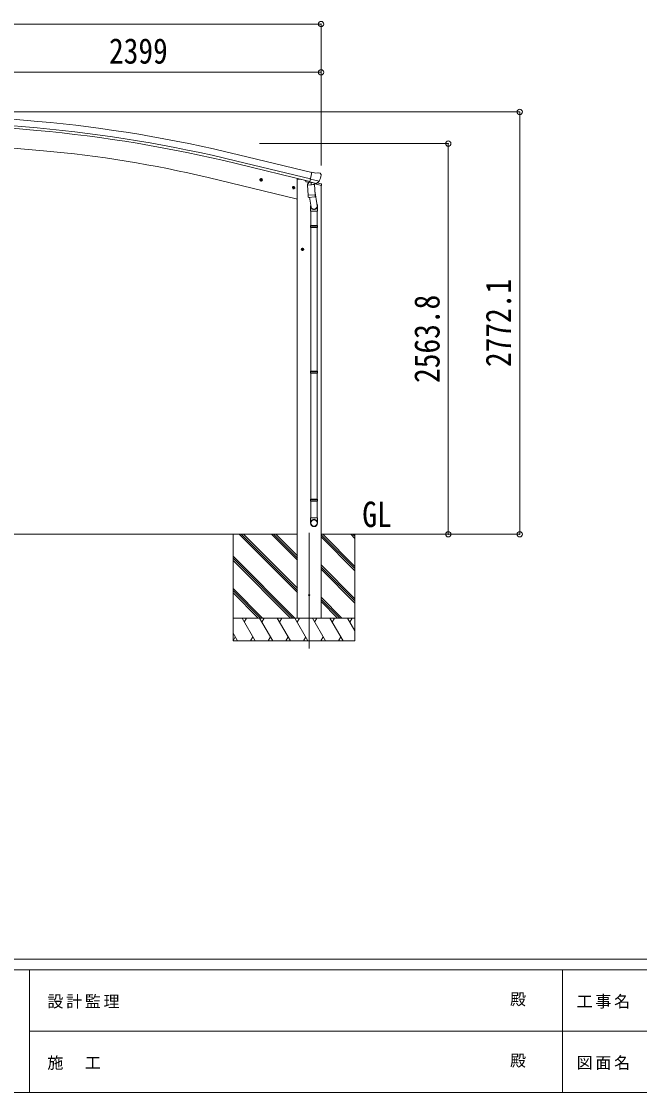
# Model space of a CAD drawing. Units: millimetres at full size. Extents: x -9783 to 33769, y -6828 to 6752.
# Drawn here: x -4022 to 36, y -6828 to 202 of the extents above; entities that cross this region are included whole.
import ezdxf
from ezdxf.enums import TextEntityAlignment as Align

# ---------------------------------------------------------------- set-up
doc = ezdxf.new("R2010")
doc.units = ezdxf.units.MM
doc.header["$LTSCALE"] = 35
doc.header["$PDMODE"] = 32
doc.header["$PDSIZE"] = 35
for name, color, linetype, lineweight in [('0-0_0', 7, 'Continuous', 9), ('0-1_本体', 4, 'Continuous', 9), ('0-2_部品', 7, 'Continuous', 9), ('0-8_PARTS2', 2, 'Continuous', 9), ('0-A_寸法', 6, 'Continuous', 9), ('F-0_240', 7, 'Continuous', 9)]:
    doc.layers.add(name, color=color, linetype=linetype, lineweight=lineweight)
doc.styles.add('ＭＳ ゴシック', font='')
doc.styles.get('ＭＳ ゴシック').set_extended_font_data('MS Gothic')

msp = doc.modelspace()

# ---------------------------------------------------------------- linework, layer by layer
at = {"layer": '0-0_0', "color": 6}
for p, q in [((-750.73, -3163.65), (-750.73, -391.55)), ((-1219.75, -599.85), (-1219.75, -3163.65))]:
    msp.add_line(p, q, dxfattribs=at)
at = {"layer": '0-0_0'}
for p, q in [((-2210.25, -3163.65), (-4532.35, -3163.65)), ((-2632.5, -3163.65), (-2632.5, -3863.65)), ((-2210.25, -3545.91), (-2592.52, -3163.65)), ((-2210.25, -3531.77), (-2578.38, -3163.65)), ((-2210.25, -3517.63), (-2564.23, -3163.65)), ((-2210.25, -3333.78), (-2380.39, -3163.65)), ((-2210.25, -3319.64), (-2366.24, -3163.65)), ((-2210.25, -3305.5), (-2352.1, -3163.65)), ((-1458.42, -3163.65), (-2054.75, -3163.65)), ((-1832.5, -3389.02), (-2054.75, -3166.78)), ((-1832.5, -3403.17), (-2054.75, -3180.92)), ((-1832.5, -3374.88), (-2043.73, -3163.65)), ((-1832.5, -3191.04), (-1859.89, -3163.65)), ((-1832.5, -3176.89), (-1845.74, -3163.65)), ((-1832.5, -3163.65), (-1832.5, -3863.65)), ((-2226.36, -3713.65), (-2632.5, -3307.51)), ((-2240.5, -3713.65), (-2632.5, -3321.66)), ((-2254.65, -3713.65), (-2632.5, -3335.8)), ((-1832.5, -3587.01), (-2054.75, -3364.76)), ((-1832.5, -3601.15), (-2054.75, -3378.91)), ((-1832.5, -3615.3), (-2054.75, -3393.05)), ((-2438.5, -3713.65), (-2632.5, -3519.65)), ((-2452.64, -3713.65), (-2632.5, -3533.79)), ((-2466.78, -3713.65), (-2632.5, -3547.93)), ((-1918, -3713.65), (-2054.75, -3576.9)), ((-1932.14, -3713.65), (-2054.75, -3591.04)), ((-1946.28, -3713.65), (-2054.75, -3605.18)), ((-2632.5, -3713.65), (-1832.5, -3713.65)), ((-2487.12, -3863.65), (-2573.72, -3713.65)), ((-2558.72, -3739.63), (-2543.72, -3713.65)), ((-2371.65, -3863.65), (-2458.25, -3713.65)), ((-2428.25, -3713.65), (-2443.25, -3739.63)), ((-2256.18, -3863.65), (-2342.78, -3713.65)), ((-2327.78, -3739.63), (-2312.78, -3713.65)), ((-2140.71, -3863.65), (-2227.31, -3713.65)), ((-2212.31, -3739.63), (-2197.31, -3713.65)), ((-2025.24, -3863.65), (-2111.84, -3713.65)), ((-2096.84, -3739.64), (-2081.84, -3713.65)), ((-1909.77, -3863.65), (-1996.37, -3713.65)), ((-1981.37, -3739.64), (-1966.37, -3713.65)), ((-1832.5, -3797.48), (-1880.91, -3713.65)), ((-1865.9, -3739.63), (-1850.9, -3713.65)), ((-2617.59, -3837.67), (-2632.59, -3863.65)), ((-2602.59, -3863.65), (-2632.5, -3811.84)), ((-1832.5, -3863.65), (-2632.5, -3863.65)), ((-2502.12, -3837.67), (-2517.12, -3863.65)), ((-2386.65, -3837.67), (-2401.65, -3863.65)), ((-2271.18, -3837.67), (-2286.18, -3863.65)), ((-2155.71, -3837.67), (-2170.71, -3863.65)), ((-2040.24, -3837.67), (-2055.24, -3863.65)), ((-1924.77, -3837.67), (-1939.77, -3863.65))]:
    msp.add_line(p, q, dxfattribs=at)
at = {"layer": '0-1_本体'}
for p, q in [((-3914.32, -453.66), (-4391.64, -410.34)), ((-3919.75, -513.41), (-4396.86, -470.11)), ((-3918.23, -496.69), (-4395.35, -453.39)), ((-3877.3, -646.93), (-4415.24, -599.87)), ((-2114.78, -790.06), (-2597.63, -672.49)), ((-2128.78, -848.4), (-2611.82, -730.78)), ((-2607.85, -714.47), (-2124.84, -831.98)), ((-2210.25, -963.65), (-2795.93, -823.05)), ((-2210.75, -833.65), (-2210.75, -3713.65)), ((-2210.75, -833.65), (-2190.25, -833.65)), ((-2190.25, -833.65), (-2156.75, -841.7)), ((-2054.75, -873.36), (-2054.75, -3713.65))]:
    msp.add_line(p, q, dxfattribs=at)
for centre, radius, start, end in [((-4728.34, -9422.23), 9005.44, 76.31388, 84.81388), ((-4728.34, -9422.23), 8945.44, 76.31388, 84.81388), ((-4728.34, -9422.23), 8962.23, 76.31388, 84.81388), ((-4522.28, -8015.24), 7396.48, 76.50259, 84.99741)]:
    msp.add_arc(centre, radius, start, end, dxfattribs=at)
at = {"layer": '0-2_部品'}
for p, q in [((-2438.99, -839.84), (-2458.43, -835.17)), ((-2456.01, -835.75), (-2450.84, -830.3)), ((-2453.88, -842.95), (-2456.01, -835.75)), ((-2451.04, -847.23), (-2446.38, -827.78)), ((-2450.84, -830.3), (-2443.54, -832.06)), ((-2443.54, -832.06), (-2441.41, -839.25)), ((-2156.75, -841.62), (-2156.75, -844.93)), ((-2067.37, -845.95), (-2124.88, -832.14)), ((-2088.37, -794.33), (-2114.31, -788.1)), ((-2088.37, -794.33), (-2075.12, -791.63)), ((-2060.63, -794.82), (-2073.82, -791.65)), ((-2057.54, -797.07), (-2053.68, -803.36)), ((-2053.32, -805.64), (-2053.59, -806.79)), ((-2225.07, -891.19), (-2244.51, -886.52)), ((-2242.09, -887.11), (-2236.92, -881.66)), ((-2239.96, -894.3), (-2242.09, -887.11)), ((-2237.12, -898.58), (-2232.45, -879.14)), ((-2236.92, -881.66), (-2229.62, -883.41)), ((-2229.62, -883.41), (-2227.49, -890.61)), ((-2134.02, -854.33), (-2152.91, -849.79)), ((-2144.45, -871.5), (-2098.76, -868.31)), ((-2139.77, -938.34), (-2144.45, -871.5)), ((-2130.03, -849.73), (-2143.34, -865.05)), ((-2143.34, -865.05), (-2142.9, -871.39)), ((-2129.09, -849.67), (-2130.03, -849.73)), ((-2126, -852.14), (-2127.53, -851.77)), ((-2089.3, -860.95), (-2126, -852.14)), ((-2120.05, -853.96), (-2119.03, -868.57)), ((-2091.84, -862.96), (-2117.66, -869.4)), ((-2100.54, -865.13), (-2100.31, -868.42)), ((-2098.76, -868.31), (-2094.09, -935.14)), ((-2095.82, -910.38), (-2079.9, -1006.55)), ((-2052.19, -873.97), (-2094.9, -863.72)), ((-2086.93, -861.43), (-2094.45, -859.62)), ((-2091.14, -861.18), (-2091.09, -861.92)), ((-2087.77, -861.32), (-2089.3, -860.95)), ((-2084.22, -860.86), (-2067.85, -846.37)), ((-2080.7, -857.88), (-2054.49, -864.17)), ((-2052.19, -867.08), (-2052.19, -873.97)), ((-2139.77, -938.34), (-2094.09, -935.14)), ((-2139.76, -938.34), (-2138.87, -951.04)), ((-2095.07, -949.75), (-2136.77, -952.66)), ((-2131.34, -952.29), (-2120.61, -1015.87)), ((-2093.23, -947.61), (-2094.1, -935.15)), ((-2093.62, -948.97), (-2093.62, -948.97)), ((-2123.75, -1009.05), (-2123.75, -1043.71)), ((-2123.75, -1043.71), (-2077.75, -1043.71)), ((-2121.75, -1043.71), (-2121.75, -1137.71)), ((-2079.75, -1043.71), (-2079.75, -1137.71)), ((-2077.75, -1043.71), (-2077.75, -1009.36)), ((-2123.75, -1139.71), (-2122.75, -1137.71)), ((-2123.75, -1139.71), (-2077.75, -1139.71)), ((-2123.75, -1139.71), (-2123.75, -1147.71)), ((-2123.75, -1147.71), (-2077.75, -1147.71)), ((-2123.75, -1147.71), (-2122.75, -1149.71)), ((-2122.75, -1137.71), (-2078.75, -1137.71)), ((-2122.75, -1149.71), (-2078.75, -1149.71)), ((-2121.75, -1149.71), (-2121.75, -2093.9)), ((-2079.75, -1149.71), (-2079.75, -2093.9)), ((-2077.75, -1139.71), (-2078.75, -1137.71)), ((-2186.25, -1293.77), (-2166.25, -1293.77)), ((-2182.75, -1290.02), (-2176.25, -1286.27)), ((-2176.25, -1303.77), (-2176.25, -1283.77)), ((-2176.25, -1286.27), (-2169.75, -1290.02)), ((-2169.75, -1297.53), (-2176.25, -1301.28)), ((-2169.75, -1290.02), (-2169.75, -1297.53)), ((-2123.75, -2095.9), (-2122.75, -2093.9)), ((-2123.75, -2095.9), (-2077.75, -2095.9)), ((-2123.75, -2095.9), (-2123.75, -2103.9)), ((-2123.75, -2103.9), (-2077.75, -2103.9)), ((-2123.75, -2103.9), (-2122.75, -2105.9)), ((-2122.75, -2093.9), (-2078.75, -2093.9)), ((-2122.75, -2105.9), (-2078.75, -2105.9)), ((-2121.75, -2105.9), (-2121.75, -2934.08)), ((-2079.75, -2105.9), (-2079.75, -2934.08)), ((-2077.75, -2095.9), (-2078.75, -2093.9)), ((-2123.75, -2936.08), (-2122.75, -2934.08)), ((-2123.75, -2936.08), (-2077.75, -2936.08)), ((-2123.75, -2936.08), (-2123.75, -2944.08)), ((-2123.75, -2944.08), (-2077.75, -2944.08)), ((-2123.75, -2944.08), (-2122.75, -2946.08)), ((-2122.75, -2934.08), (-2078.75, -2934.08)), ((-2122.75, -2946.08), (-2078.75, -2946.08)), ((-2121.75, -2946.08), (-2121.75, -3056.09)), ((-2079.75, -2946.08), (-2079.75, -3056.09)), ((-2077.75, -2936.08), (-2078.75, -2934.08)), ((-2123.75, -3090.23), (-2123.75, -3056.09)), ((-2123.75, -3056.09), (-2077.75, -3056.09)), ((-2077.75, -3090.23), (-2077.75, -3056.09))]:
    msp.add_line(p, q, dxfattribs=at)
for points in [[(-2441.41, -839.25), (-2446.58, -844.7), (-2453.88, -842.95)], [(-2119.73, -853.55), (-2129.46, -851.22), (-2114.31, -788.1)], [(-2227.49, -890.61), (-2232.66, -896.06), (-2239.96, -894.3)], [(-2119.73, -853.55), (-2119.5, -853.7), (-2094.73, -859.65), (-2094.45, -859.62)], [(-2067.1, -845.37), (-2067.69, -846.22), (-2067.85, -846.37)], [(-2077.75, -1139.71), (-2077.75, -1147.71), (-2078.75, -1149.71)], [(-2176.25, -1301.28), (-2182.75, -1297.53), (-2182.75, -1290.02)], [(-2077.75, -2095.9), (-2077.75, -2103.9), (-2078.75, -2105.9)], [(-2077.75, -2936.08), (-2077.75, -2944.08), (-2078.75, -2946.08)]]:
    msp.add_lwpolyline(points, dxfattribs=at)
for centre, radius in [((-2448.71, -837.5), 8.5), ((-2448.71, -837.5), 7.7), ((-2448.71, -837.5), 6.5), ((-2234.79, -888.86), 8.5), ((-2234.79, -888.86), 7.7), ((-2234.79, -888.86), 6.5), ((-2176.25, -1293.77), 8.5), ((-2176.25, -1293.77), 7.7), ((-2176.25, -1293.77), 6.5)]:
    msp.add_circle(centre, radius, dxfattribs=at)
at = {"layer": '0-2_部品', "color": 4}
msp.add_circle((-2132.75, -3563.65), 4.5, dxfattribs=at)
at = {"layer": '0-2_部品'}
for centre, radius, start, end in [((-2074.52, -794.57), 3, 76.5, 101.5), ((-2250.4, -759.54), 202.4, 334.90875, 346.5), ((-2061.8, -799.68), 5, 31.5, 76.5), ((-2151.75, -844.93), 5, 180, 256.5), ((-2127.42, -851.29), 0.5, 221.23754, 256.5), ((-2120.65, -854.05), 0.604, 7.79405, 79.40158), ((-2118.01, -868.43), 1.03, 188.03431, 289.96103), ((-2092.08, -861.99), 1, 284, 4), ((-2090.64, -861.14), 0.5, 76.5, 184), ((-2087.65, -860.83), 0.5, 256.5, 291.76246), ((-2055.19, -867.08), 3, 0, 76.5), ((-2136.91, -950.67), 2, 190.53157, 274), ((-2095.21, -947.75), 2, 274, 322.59038), ((-2095.17, -947.78), 1.95, 322.52234, 4.95983), ((-2107.75, -1009.36), 30, 0, 2.54858)]:
    msp.add_arc(centre, radius, start, end, dxfattribs=at)
for centre, major_axis, ratio, start_param, end_param in [((-2056.24, -804.93), (1.57, -2.57), 0.99628, 0.7835347, 1.5707963), ((-2086.24, -858.5), (0.73, -2.92), 0.997631, 5.8041905, 5.8929484), ((-2086.27, -858.38), (-2.63, 3.16), 0.650902, 2.1145521, 2.1873627), ((-2086.21, -858.6), (0.73, -2.92), 0.997631, 5.965759, 6.7621801), ((-2100.75, -1009.05), (-23, 0), 0.996195, 6.0000678, 10.0103449), ((-2100.75, -1009.05), (-21, 0), 0.996195, 0.3319459, 3.3482706), ((-2100.75, -3088.48), (23, 0), 0.996195, 6.2831853, 9.424778), ((-2100.75, -3090.23), (23, 0), 0.996195, 6.2831853, 9.424778), ((-2100.75, -3090.23), (0, -23.43), 0.981806, 4.712389, 7.8539816)]:
    msp.add_ellipse(centre, major_axis=major_axis, ratio=ratio, start_param=start_param, end_param=end_param, dxfattribs=at)
msp.add_ellipse((-2100.75, -3090.23), major_axis=(-21, 0), ratio=0.996195, dxfattribs=at)
at = {"layer": '0-8_PARTS2'}
msp.add_line((-2132.75, -3154.44), (-2132.75, -3913.65), dxfattribs=at)
at = {"layer": '0-A_寸法'}
for p, q in [((-6868.75, 184.71), (-2054.75, 184.71)), ((-2054.75, 184.71), (-2054.75, -744.14)), ((-4453.75, -131.91), (-2054.75, -131.91)), ((-2054.75, -131.91), (-2054.75, -352.92)), ((-750.73, -391.55), (-4134.53, -391.55)), ((-1219.75, -599.85), (-2458.34, -599.85)), ((-1219.75, -3163.65), (-1548.57, -3163.65)), ((-750.73, -3163.65), (-1219.75, -3163.65))]:
    msp.add_line(p, q, dxfattribs=at)
for p in [(-2054.75, 184.71), (-2054.75, -131.91), (-750.73, -391.55), (-1219.75, -599.85), (-1219.75, -3163.65), (-750.73, -3163.65)]:
    msp.add_point(p, dxfattribs=at)
at = {"layer": 'F-0_240', "color": 5}
for p, q in [((-9783.03, -5953.1), (9396.97, -5953.1)), ((-9783.03, -6023.1), (6285.75, -6023.1)), ((-3969.25, -6023.1), (-3969.25, -6828.1)), ((-469.25, -6023.1), (-469.25, -6828.1)), ((-3969.25, -6425.6), (3205.75, -6425.6)), ((-9783.03, -6828.1), (9396.97, -6828.1))]:
    msp.add_line(p, q, dxfattribs=at)

# ---------------------------------------------------------------- texts
at = {"layer": '0-0_0', "style": 'ＭＳ ゴシック', "width": 0.85}
msp.add_text('GL', height=166.8, dxfattribs=at).set_placement((-1784.36, -3166.09), align=Align.BOTTOM_LEFT)
at = {"layer": '0-A_寸法', "color": 7, "style": 'ＭＳ ゴシック', "width": 0.85}
msp.add_text('2399', height=166.8, dxfattribs=at).set_placement((-3446.75, -124.91), align=Align.BOTTOM_LEFT)
for s, p in [('2772.1', (-757.73, -2066.35)), ('2563.8', (-1226.75, -2170.5))]:
    msp.add_text(s, height=166.8, rotation=90, dxfattribs=at).set_placement(p, align=Align.BOTTOM_LEFT)
at = {"layer": 'F-0_240', "style": 'ＭＳ ゴシック'}
for p in [(-814.24, -6276.85), (-814.24, -6679.35)]:
    msp.add_text('殿', height=76.98, dxfattribs=at).set_placement(p, align=Align.BOTTOM_LEFT)
at = {"layer": 'F-0_240', "char_height": 76.98, "attachment_point": 7, "style": 'ＭＳ ゴシック'}
for s, insert in [('\\T1.17;設計監理', (-3851.04, -6276.85)), ('\\T1.17;工事名', (-376.96, -6276.85)), ('\\T1.17;施\u3000工', (-3851.04, -6679.35)), ('\\T1.17;図面名', (-376.96, -6679.35))]:
    msp.add_mtext(s, dxfattribs=dict(at, insert=insert))

doc.saveas('drawing.dxf')
